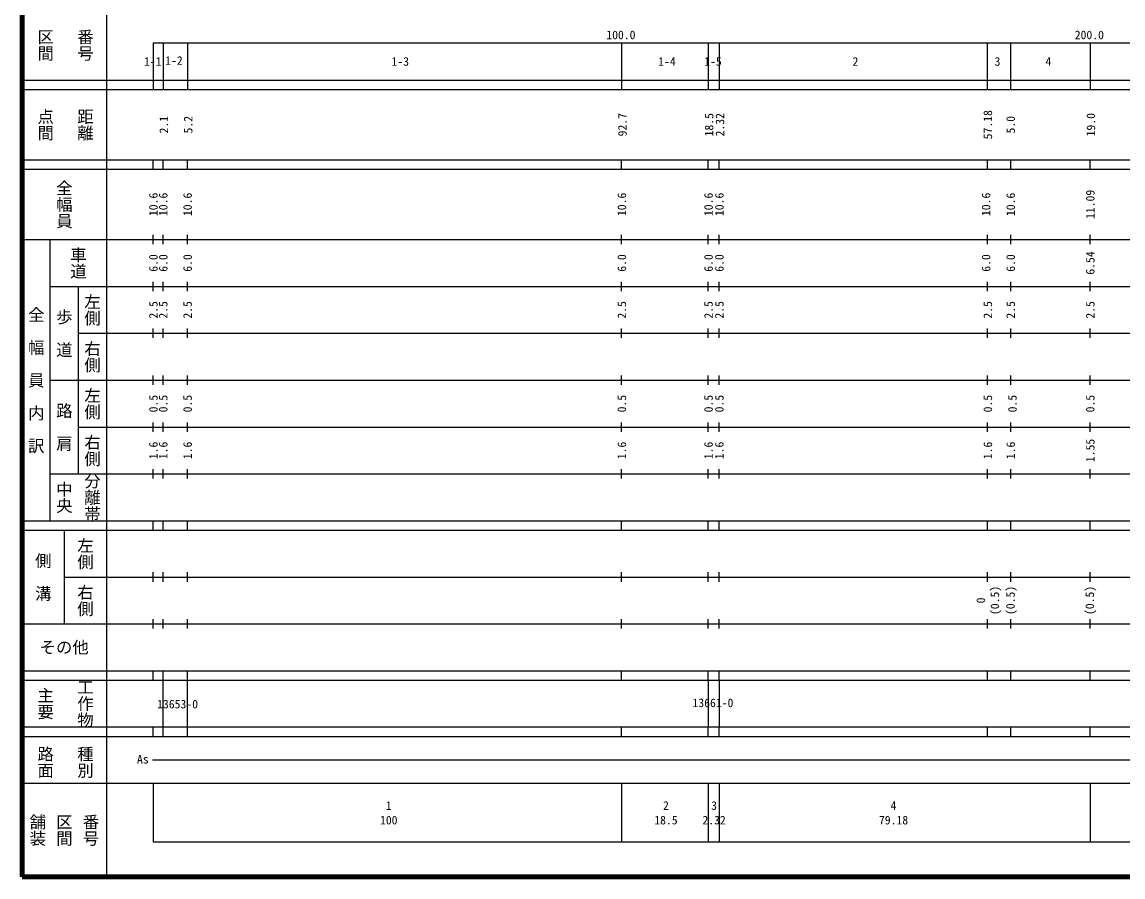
# Model space of a CAD drawing. Units: millimetres, scale not verified. Extents: x 40000 to 680000, y 20000 to 380000.
# Drawn here: x 40000 to 275024, y 20000 to 202409 of the extents above; entities that cross this region are included whole.
import ezdxf
from ezdxf.enums import TextEntityAlignment as Align

# ---------------------------------------------------------------- set-up
doc = ezdxf.new("R2010")
doc.units = ezdxf.units.MM
doc.header["$LTSCALE"] = 1000
for name, color, linetype, lineweight in [('M-STR-HTXT', 7, 'Continuous', 13), ('M-TTL', 2, 'Continuous', 140), ('M-TTL-BAND', 7, 'Continuous', 25)]:
    doc.layers.add(name, color=color, linetype=linetype, lineweight=lineweight)
doc.styles.add('@ＭＳ ゴシック', font='')
doc.styles.add('ＭＳ ゴシック', font='')
doc.styles.get('@ＭＳ ゴシック').set_extended_font_data('@MS Gothic')
doc.styles.get('ＭＳ ゴシック').set_extended_font_data('MS Gothic')

msp = doc.modelspace()

# ---------------------------------------------------------------- linework, layer by layer
at = {"layer": 'M-STR-HTXT', "lineweight": 25}
for p, q in [((186500, 198000), (186500, 188000)), ((188820, 198000), (188820, 188000)), ((186500, 171000), (186500, 173000)), ((188820, 171000), (188820, 173000)), ((186500, 155000), (186500, 157000)), ((188820, 155000), (188820, 157000)), ((186500, 145000), (186500, 147000)), ((188820, 145000), (188820, 147000)), ((186500, 135000), (186500, 137000)), ((188820, 135000), (188820, 137000)), ((186500, 125000), (186500, 127000)), ((188820, 125000), (188820, 127000)), ((186500, 115000), (186500, 117000)), ((188820, 115000), (188820, 117000)), ((186500, 105000), (186500, 107000)), ((188820, 105000), (188820, 107000)), ((186500, 94000), (186500, 96000)), ((188820, 94000), (188820, 96000)), ((186500, 83000), (186500, 85000)), ((188820, 83000), (188820, 85000)), ((186500, 73000), (186500, 75000)), ((188820, 73000), (188820, 75000)), ((186500, 62000), (186500, 64000)), ((188820, 62000), (188820, 64000)), ((186500, 62000), (186500, 52000)), ((188820, 62000), (188820, 52000)), ((186500, 50000), (186500, 52000)), ((188820, 50000), (188820, 52000)), ((186500, 40000), (186500, 27500)), ((188820, 40000), (188820, 27500))]:
    msp.add_line(p, q, dxfattribs=at)
at = {"layer": 'M-TTL'}
for p, q in [((40000, 380000), (40000, 20000)), ((40000, 20000), (680000, 20000))]:
    msp.add_line(p, q, dxfattribs=at)
at = {"layer": 'M-TTL-BAND'}
for p, q in [((58000, 370000), (58000, 20000)), ((68000, 198000), (579000, 198000)), ((68000, 198000), (68000, 188000)), ((70100, 198000), (70100, 188000)), ((75300, 198000), (75300, 188000)), ((168000, 198000), (168000, 188000)), ((246000, 198000), (246000, 188000)), ((251000, 198000), (251000, 188000)), ((268000, 198000), (268000, 188000)), ((40000, 190000), (579000, 190000)), ((40000, 188000), (579000, 188000)), ((40000, 173000), (579000, 173000)), ((68000, 171000), (68000, 173000)), ((70100, 171000), (70100, 173000)), ((75300, 171000), (75300, 173000)), ((168000, 171000), (168000, 173000)), ((246000, 173000), (246000, 171000)), ((251000, 173000), (251000, 171000)), ((268000, 171000), (268000, 173000)), ((40000, 171000), (579000, 171000)), ((40000, 156000), (579000, 156000)), ((46000, 96000), (46000, 156000)), ((68000, 155000), (68000, 157000)), ((70100, 155000), (70100, 157000)), ((75300, 155000), (75300, 157000)), ((168000, 155000), (168000, 157000)), ((246000, 157000), (246000, 155000)), ((251000, 157000), (251000, 155000)), ((268000, 155000), (268000, 157000)), ((46000, 146000), (579000, 146000)), ((52000, 146000), (52000, 106000)), ((68000, 145000), (68000, 147000)), ((70100, 145000), (70100, 147000)), ((75300, 145000), (75300, 147000)), ((168000, 145000), (168000, 147000)), ((246000, 147000), (246000, 145000)), ((251000, 147000), (251000, 145000)), ((268000, 145000), (268000, 147000)), ((68000, 135000), (68000, 137000)), ((70100, 135000), (70100, 137000)), ((75300, 135000), (75300, 137000)), ((168000, 135000), (168000, 137000)), ((246000, 137000), (246000, 135000)), ((251000, 137000), (251000, 135000)), ((268000, 135000), (268000, 137000)), ((52000, 136000), (579000, 136000)), ((68000, 125000), (68000, 127000)), ((70100, 125000), (70100, 127000)), ((75300, 125000), (75300, 127000)), ((168000, 125000), (168000, 127000)), ((246000, 127000), (246000, 125000)), ((251000, 127000), (251000, 125000)), ((268000, 125000), (268000, 127000)), ((46000, 126000), (579000, 126000)), ((52000, 116000), (579000, 116000)), ((68000, 115000), (68000, 117000)), ((70100, 115000), (70100, 117000)), ((75300, 115000), (75300, 117000)), ((168000, 115000), (168000, 117000)), ((246000, 117000), (246000, 115000)), ((251000, 117000), (251000, 115000)), ((268000, 115000), (268000, 117000)), ((46000, 106000), (579000, 106000)), ((68000, 105000), (68000, 107000)), ((70100, 105000), (70100, 107000)), ((75300, 105000), (75300, 107000)), ((168000, 105000), (168000, 107000)), ((246000, 107000), (246000, 105000)), ((251000, 107000), (251000, 105000)), ((268000, 105000), (268000, 107000)), ((40000, 96000), (579000, 96000)), ((68000, 94000), (68000, 96000)), ((70100, 94000), (70100, 96000)), ((75300, 94000), (75300, 96000)), ((168000, 94000), (168000, 96000)), ((246000, 96000), (246000, 94000)), ((251000, 96000), (251000, 94000)), ((268000, 94000), (268000, 96000)), ((40000, 94000), (579000, 94000)), ((49000, 94000), (49000, 74000)), ((68000, 83000), (68000, 85000)), ((70100, 83000), (70100, 85000)), ((75300, 83000), (75300, 85000)), ((168000, 83000), (168000, 85000)), ((246000, 85000), (246000, 83000)), ((251000, 85000), (251000, 83000)), ((268000, 83000), (268000, 85000)), ((49000, 84000), (579000, 84000)), ((40000, 74000), (579000, 74000)), ((68000, 73000), (68000, 75000)), ((70100, 73000), (70100, 75000)), ((75300, 73000), (75300, 75000)), ((168000, 73000), (168000, 75000)), ((246000, 75000), (246000, 73000)), ((251000, 75000), (251000, 73000)), ((268000, 73000), (268000, 75000)), ((40000, 64000), (579000, 64000)), ((68000, 62000), (68000, 64000)), ((70100, 52000), (70100, 64000)), ((75300, 52000), (75300, 64000)), ((168000, 62000), (168000, 64000)), ((246000, 64000), (246000, 62000)), ((251000, 64000), (251000, 62000)), ((268000, 62000), (268000, 64000)), ((40000, 62000), (579000, 62000)), ((40000, 52000), (579000, 52000)), ((68000, 50000), (68000, 52000)), ((70100, 50000), (70100, 52000)), ((75300, 50000), (75300, 52000)), ((168000, 50000), (168000, 52000)), ((246000, 52000), (246000, 50000)), ((251000, 52000), (251000, 50000)), ((268000, 50000), (268000, 52000)), ((40000, 50000), (579000, 50000)), ((67852, 45000), (566000, 45000)), ((40000, 40000), (579000, 40000)), ((68000, 40000), (68000, 27500)), ((168000, 40000), (168000, 27500)), ((268000, 40000), (268000, 27500)), ((68000, 27500), (579000, 27500))]:
    msp.add_line(p, q, dxfattribs=at)

# ---------------------------------------------------------------- texts
at = {"layer": 'M-STR-HTXT', "style": 'ＭＳ ゴシック'}
for s, p in [('1-4', (177676, 194000)), ('1-5', (187493, 194000))]:
    msp.add_text(s, height=1833, dxfattribs=at).set_placement(p, align=Align.MIDDLE_CENTER)
for s, p in [('18.5', (186665, 180500)), ('2.32', (188985, 180500)), ('10.6', (186534, 163500)), ('10.6', (188854, 163500)), ('6.0', (186534, 151000)), ('6.0', (188854, 151000)), ('2.5', (186534, 141000)), ('2.5', (188854, 141000)), ('0.5', (186534, 121000)), ('0.5', (188854, 121000)), ('1.6', (186534, 111000)), ('1.6', (188854, 111000))]:
    msp.add_text(s, height=1833, rotation=90, dxfattribs=at).set_placement(p, align=Align.MIDDLE_CENTER)
msp.add_text('13661-0', height=1833, dxfattribs=at).set_placement((183133, 55686), align=Align.BOTTOM_LEFT)
at = {"layer": 'M-TTL-BAND'}
for s, height, rotation, style, p in [('区間', 2566, 270, '@ＭＳ ゴシック', (45000, 197500)), ('番号', 2566, 270, '@ＭＳ ゴシック', (53500, 197500)), ('点間', 2566, 270, '@ＭＳ ゴシック', (45000, 180500)), ('距離', 2566, 270, '@ＭＳ ゴシック', (53500, 180500)), ('57.18', 1833, 90, 'ＭＳ ゴシック', (246165, 180500)), ('2.1', 1833, 90, 'ＭＳ ゴシック', (70265, 180500)), ('5.2', 1833, 90, 'ＭＳ ゴシック', (75465, 180500)), ('92.7', 1833, 90, 'ＭＳ ゴシック', (168165, 180500)), ('5.0', 1833, 90, 'ＭＳ ゴシック', (251040, 180500)), ('19.0', 1833, 90, 'ＭＳ ゴシック', (268165, 180500)), ('全幅員', 2566, 270, '@ＭＳ ゴシック', (49000, 163500)), ('10.6', 1833, 90, 'ＭＳ ゴシック', (68034, 163500)), ('10.6', 1833, 90, 'ＭＳ ゴシック', (70134, 163500)), ('10.6', 1833, 90, 'ＭＳ ゴシック', (75334, 163500)), ('10.6', 1833, 90, 'ＭＳ ゴシック', (168034, 163500)), ('10.6', 1833, 90, 'ＭＳ ゴシック', (245790, 163500)), ('10.6', 1833, 90, 'ＭＳ ゴシック', (251040, 163500)), ('11.09', 1833, 90, 'ＭＳ ゴシック', (268034, 163500)), ('車道', 2566, 270, '@ＭＳ ゴシック', (52000, 151000)), ('6.54', 1833, 90, 'ＭＳ ゴシック', (268034, 151000)), ('6.0', 1833, 90, 'ＭＳ ゴシック', (68034, 151000)), ('6.0', 1833, 90, 'ＭＳ ゴシック', (70134, 151000)), ('6.0', 1833, 90, 'ＭＳ ゴシック', (75334, 151000)), ('6.0', 1833, 90, 'ＭＳ ゴシック', (168034, 151000)), ('6.0', 1833, 90, 'ＭＳ ゴシック', (245790, 151000)), ('6.0', 1833, 90, 'ＭＳ ゴシック', (251040, 151000)), ('左側', 2566, 270, '@ＭＳ ゴシック', (55000, 141000)), ('全\u3000幅\u3000員\u3000内\u3000訳', 2566, 270, '@ＭＳ ゴシック', (43000, 126000)), ('歩\u3000道', 2566, 270, '@ＭＳ ゴシック', (49000, 136000)), ('2.5', 1833, 90, 'ＭＳ ゴシック', (68034, 141000)), ('2.5', 1833, 90, 'ＭＳ ゴシック', (70134, 141000)), ('2.5', 1833, 90, 'ＭＳ ゴシック', (75334, 141000)), ('2.5', 1833, 90, 'ＭＳ ゴシック', (168034, 141000)), ('2.5', 1833, 90, 'ＭＳ ゴシック', (246165, 141000)), ('2.5', 1833, 90, 'ＭＳ ゴシック', (251040, 141000)), ('2.5', 1833, 90, 'ＭＳ ゴシック', (268034, 141000)), ('右側', 2566, 270, '@ＭＳ ゴシック', (55000, 131000)), ('左側', 2566, 270, '@ＭＳ ゴシック', (55000, 121000)), ('0.5', 1833, 90, 'ＭＳ ゴシック', (68034, 121000)), ('0.5', 1833, 90, 'ＭＳ ゴシック', (70134, 121000)), ('0.5', 1833, 90, 'ＭＳ ゴシック', (75334, 121000)), ('0.5', 1833, 90, 'ＭＳ ゴシック', (168034, 121000)), ('0.5', 1833, 90, 'ＭＳ ゴシック', (246165, 121000)), ('0.5', 1833, 90, 'ＭＳ ゴシック', (251415, 121000)), ('0.5', 1833, 90, 'ＭＳ ゴシック', (268034, 121000)), ('路\u3000肩', 2566, 270, '@ＭＳ ゴシック', (49000, 116000)), ('右側', 2566, 270, '@ＭＳ ゴシック', (55000, 111000)), ('1.55', 1833, 90, 'ＭＳ ゴシック', (268034, 111000)), ('1.6', 1833, 90, 'ＭＳ ゴシック', (68034, 111000)), ('1.6', 1833, 90, 'ＭＳ ゴシック', (70134, 111000)), ('1.6', 1833, 90, 'ＭＳ ゴシック', (75334, 111000)), ('1.6', 1833, 90, 'ＭＳ ゴシック', (168034, 111000)), ('1.6', 1833, 90, 'ＭＳ ゴシック', (246165, 111000)), ('1.6', 1833, 90, 'ＭＳ ゴシック', (251040, 111000)), ('分離帯', 2566, 270, '@ＭＳ ゴシック', (55000, 101000)), ('中央', 2566, 270, '@ＭＳ ゴシック', (49000, 101000)), ('左側', 2566, 270, '@ＭＳ ゴシック', (53500, 89000)), ('側\u3000溝', 2566, 270, '@ＭＳ ゴシック', (44500, 84000)), ('右側', 2566, 270, '@ＭＳ ゴシック', (53500, 79000)), ('(0.5)', 1833, 90, 'ＭＳ ゴシック', (247665, 79000)), ('(0.5)', 1833, 90, 'ＭＳ ゴシック', (251000, 79000)), ('(0.5)', 1833, 90, 'ＭＳ ゴシック', (267917, 79000)), ('0', 1833, 90, 'ＭＳ ゴシック', (244665, 79000)), ('工作物', 2566, 270, '@ＭＳ ゴシック', (53500, 57000)), ('主要', 2566, 270, '@ＭＳ ゴシック', (45000, 57000)), ('路面', 2566, 270, '@ＭＳ ゴシック', (45000, 44500)), ('種別', 2566, 270, '@ＭＳ ゴシック', (53500, 44500)), ('舗装', 2566, 270, '@ＭＳ ゴシック', (43333, 30000)), ('区間', 2566, 270, '@ＭＳ ゴシック', (49000, 30000)), ('番号', 2566, 270, '@ＭＳ ゴシック', (54667, 30000))]:
    msp.add_text(s, height=height, rotation=rotation, dxfattribs=dict(at, style=style)).set_placement(p, align=Align.MIDDLE_CENTER)
at = {"layer": 'M-TTL-BAND', "style": 'ＭＳ ゴシック'}
for s, p in [('100.0', (167844, 198195)), ('200.0', (267844, 198195))]:
    msp.add_text(s, height=1833, dxfattribs=at).set_placement(p, align=Align.BOTTOM_CENTER)
for s, height, p in [('1-2', 1833, (72418, 194197)), ('1-1', 1833, (67902, 194000)), ('1-3', 1833, (120745, 194000)), ('2', 1833, (217914, 194000)), ('3', 1833, (248235, 194000)), ('4', 1833, (259096, 194000)), ('その他', 2566, (49000, 69000)), ('13653-0', 1833, (73203, 56888)), ('As', 1833, (65786, 45122)), ('As', 1833, (65786, 45122)), ('1', 1833, (118288, 35238)), ('2', 1833, (177460, 35238)), ('3', 1833, (187738, 35238)), ('4', 1833, (226045, 35238)), ('100', 1833, (118288, 32131)), ('18.5', 1833, (177460, 32131)), ('2.32', 1833, (187738, 32131)), ('79.18', 1833, (226045, 32131))]:
    msp.add_text(s, height=height, dxfattribs=at).set_placement(p, align=Align.MIDDLE_CENTER)

doc.saveas('drawing.dxf')
